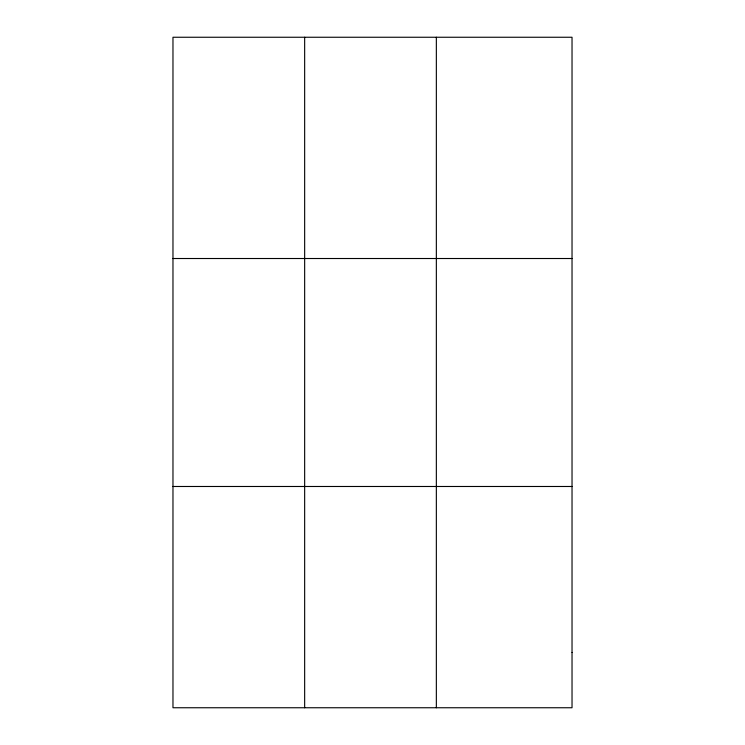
<?xml version="1.0" encoding="UTF-8"?>
<svg xmlns="http://www.w3.org/2000/svg" width="745" height="745" viewBox="0 0 745 745"><rect width="100%" height="100%" fill="white"/><g stroke="black" fill="none" stroke-linecap="round" stroke-linejoin="round"><path stroke-width="1.12" d="M304.658 37.25L304.658 707.75M436.346 37.25L436.346 707.75M172.97 258.515L572.03 258.515M172.97 486.485L572.03 486.485M572.03 652.434L572.03 707.75L172.97 707.75L172.97 37.25L572.03 37.25L572.03 652.434"/></g></svg>
